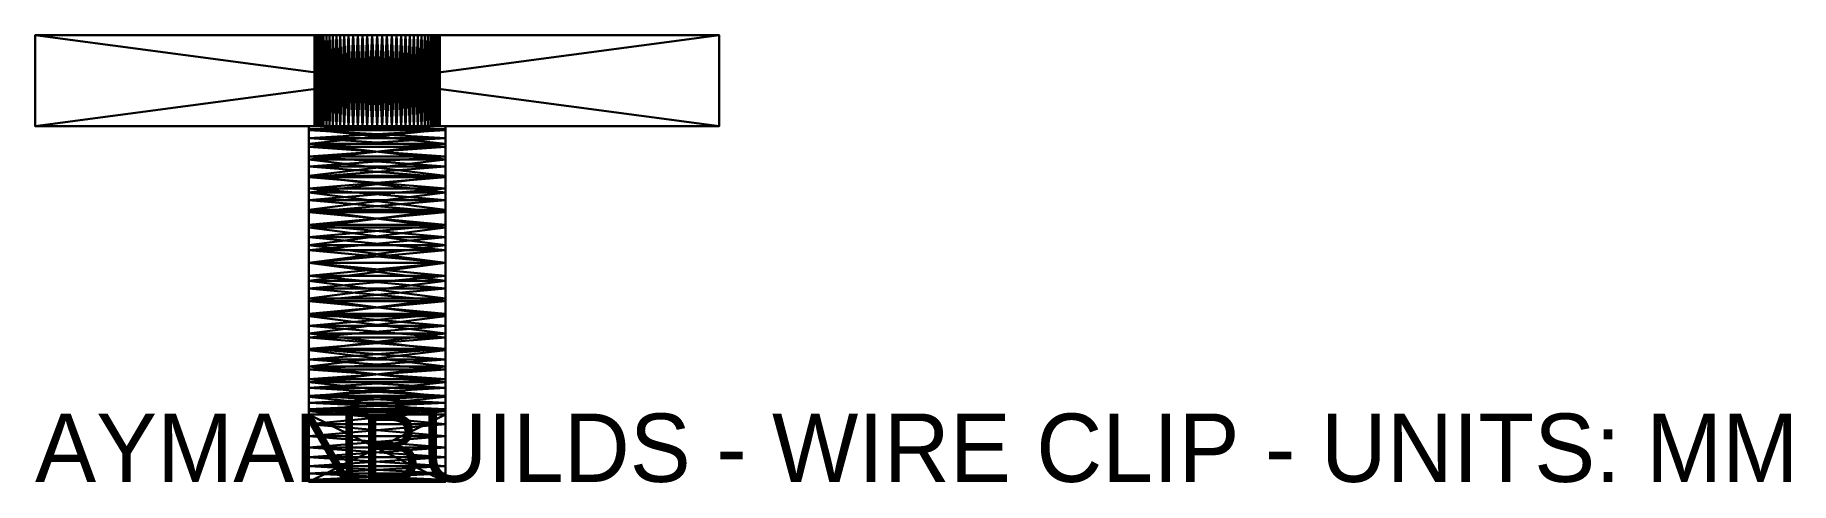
# Model space of a CAD drawing. Header units: millimetres. Extents: x -15 to 62, y -19.6 to 0.
import ezdxf

# ---------------------------------------------------------------- set-up
doc = ezdxf.new("R2010")
doc.units = ezdxf.units.MM
doc.layers.add('INFO', color=4, linetype='Continuous')
doc.layers.add('MODEL_3D', color=7, linetype='Continuous')

msp = doc.modelspace()

# ---------------------------------------------------------------- texts
at = {"layer": 'INFO'}
msp.add_text('AYMANBUILDS - WIRE CLIP - UNITS: MM', height=3, dxfattribs=at).set_placement((-15, -19.6065, 30))

# ---------------------------------------------------------------- meshes
at = {"layer": 'MODEL_3D', "color": 7}
mesh = msp.add_polyface(dxfattribs=at)
corners = [(-15, -4, -10), (-15, 0, 22), (-15, 0, -10), (-15, -4, 22), (-1.43687, 0, 14.3448), (-1.24847, 0, 14.4503), (-1.61641, 0, 14.2248), (-1.78598, 0, 14.0911), (-1.94454, 0, 13.9445), (-2.09112, 0, 13.786), (-2.2248, 0, 13.6164), (-2.34476, 0, 13.4369), (-2.45027, 0, 13.2485), (-2.54067, 0, 13.0524), (-2.61541, 0, 12.8498), (-2.67402, 0, 12.642), (-2.71614, 0, 12.4302), (-2.74152, 0, 12.2158), (-2.75, 0, 12), (-2.74152, 0, 11.7842), (-2.71614, 0, 11.5698), (-2.67402, 0, 11.358), (-2.61541, 0, 11.1502), (-2.54067, 0, 10.9476), (-2.45027, 0, 10.7515), (-2.34476, 0, 10.5631), (-2.2248, 0, 10.3836), (-2.09112, 0, 10.214), (-1.94454, 0, 10.0555), (-1.78598, 0, 9.90888), (-1.43687, 0, 9.65524), (-1.61641, 0, 9.7752), (-1.61641, -4, 14.2248), (-1.43687, -4, 14.3448), (-1.78598, -4, 14.0911), (-1.94454, -4, 13.9445), (-2.09112, -4, 13.786), (-2.2248, -4, 13.6164), (-2.34476, -4, 13.4369), (-2.45027, -4, 13.2485), (-2.54067, -4, 13.0524), (-2.61541, -4, 12.8498), (-2.67402, -4, 12.642), (-2.71614, -4, 12.4302), (-2.74152, -4, 12.2158), (-2.75, -4, 12), (-2.74152, -4, 11.7842), (-3, -4, 7.99388), (-3, -4, 3.97003), (-3, -4, -3.97003), (-3, -4, -7.99388)]
mesh.append_faces([[corners[k] for k in face] for face in [(0, 1, 2), (1, 0, 3), (4, 1, 5), (6, 1, 4), (7, 1, 6), (8, 1, 7), (9, 1, 8), (10, 1, 9), (11, 1, 10), (12, 1, 11), (13, 1, 12), (14, 1, 13), (15, 1, 14), (16, 1, 15), (17, 1, 16), (18, 1, 17), (19, 1, 18), (20, 1, 19), (21, 1, 20), (22, 1, 21), (2, 22, 23), (2, 23, 24), (2, 24, 25), (2, 25, 26), (2, 26, 27), (2, 27, 28), (2, 28, 29), (30, 2, 31), (31, 2, 29), (22, 2, 1), (3, 32, 33), (3, 34, 32), (3, 35, 34), (3, 36, 35), (3, 37, 36), (3, 38, 37), (3, 39, 38), (3, 40, 39), (3, 41, 40), (3, 42, 41), (3, 43, 42), (3, 44, 43), (3, 45, 44), (3, 46, 45), (47, 46, 3), (3, 48, 47), (0, 48, 3), (48, 0, 49), (49, 0, 50)]])
mesh = msp.add_polyface(dxfattribs=at)
corners = [(-3, -4.17508, 4.23205), (-3, -4, 7.99388), (-3, -4, 3.97003), (-3, -4.52508, 4.67603), (-3, -4.90883, 5.09117), (-3, -5.32397, 5.47492), (-3, -5.76795, 5.82492), (-3, -4.12215, 8.09017), (-3, -4.77501, 8.5264), (-3, -5.76795, -5.82492), (-3, -4, -7.99388), (-3, -4.12215, -8.09017), (-3, -4.17508, -4.23205), (-3, -4, -3.97003), (-3, -4.52508, -4.67603), (-3, -4.77501, -8.5264), (-3, -4.90883, -5.09117), (-3, -5.32397, -5.47492), (15, -4, 22), (-15, 0, 22), (-15, -4, 22), (15, 0, -10), (-15, -4, -10), (-15, 0, -10), (-0.215762, 0, 14.7415), (0, 0, 14.75), (-0.430194, 0, 14.7161), (-0.641974, 0, 14.674), (-0.849796, 0, 14.6154), (-1.05238, 0, 14.5407), (-1.24847, 0, 14.4503), (0, 0, 9.25), (-0.215762, 0, 9.25848), (-0.430194, 0, 9.28386), (-0.641974, 0, 9.32598), (-0.849796, 0, 9.38459), (-1.05238, 0, 9.45933), (-1.24847, 0, 9.54973), (-1.43687, 0, 9.65524), (-0.215762, -4, 14.7415), (0, -4, 14.75), (-0.430194, -4, 14.7161), (-0.641974, -4, 14.674), (-0.849796, -4, 14.6154), (-1.05238, -4, 14.5407), (-1.24847, -4, 14.4503), (-1.43687, -4, 14.3448), (-2.74152, -4, 11.7842), (-2.71614, -4, 11.5698), (-2.67402, -4, 11.358), (-2.61541, -4, 11.1502), (-2.54067, -4, 10.9476), (3, -4, -7.99388), (-2.71614, 0, 12.4302), (-2.67402, -4, 12.642), (-2.71614, -4, 12.4302), (-2.71614, 0, 11.5698), (-2.74152, 0, 11.7842), (-2.74152, 0, 12.2158), (-2.74152, -4, 12.2158), (-2.75, -4, 12), (-2.75, 0, 12), (-2.67402, 0, 11.358)]
mesh.append_faces([[corners[k] for k in face] for face in [(0, 1, 2), (3, 1, 0), (4, 1, 3), (5, 1, 4), (1, 6, 7), (7, 6, 8), (9, 10, 11), (10, 12, 13), (10, 14, 12), (9, 11, 15), (10, 16, 14), (10, 17, 16), (10, 9, 17), (18, 19, 20), (21, 22, 23), (24, 19, 25), (26, 19, 24), (27, 19, 26), (28, 19, 27), (29, 19, 28), (30, 19, 29), (31, 23, 32), (32, 23, 33), (33, 23, 34), (34, 23, 35), (35, 23, 36), (36, 23, 37), (37, 23, 38), (20, 39, 40), (20, 41, 39), (20, 42, 41), (20, 43, 42), (20, 44, 43), (20, 45, 44), (20, 46, 45), (47, 1, 48), (48, 1, 49), (49, 1, 50), (50, 1, 51), (10, 22, 52), (53, 54, 55), (47, 56, 57), (56, 47, 48), (55, 58, 53), (58, 55, 59), (60, 57, 61), (57, 60, 47), (48, 62, 56), (59, 61, 58), (61, 59, 60)]])
mesh = msp.add_polyface(dxfattribs=at)
corners = [(15, 0, 22), (0, 0, 14.75), (-15, 0, 22), (-15, 0, -10), (0, 0, 9.25), (15, 0, -10), (-2.67402, -4, 12.642), (-2.71614, 0, 12.4302), (-2.67402, 0, 12.642), (-1.61641, 0, 9.7752), (-1.43687, -4, 9.65524), (-1.43687, 0, 9.65524), (-2.2248, -4, 10.3836), (-2.09112, 0, 10.214), (-2.2248, 0, 10.3836), (-2.45027, -4, 10.7515), (-2.34476, 0, 10.5631), (-2.45027, 0, 10.7515), (-1.24847, -4, 9.54973), (-1.24847, 0, 9.54973), (-2.61541, -4, 11.1502), (-2.54067, 0, 10.9476), (-2.61541, 0, 11.1502), (-0.215762, -4, 14.7415), (-0.215762, 0, 14.7415), (-2.67402, -4, 11.358), (-2.67402, 0, 11.358), (-1.78598, 0, 14.0911), (-1.94454, -4, 13.9445), (-1.94454, 0, 13.9445), (-1.05238, 0, 14.5407), (-1.24847, -4, 14.4503), (-1.24847, 0, 14.4503), (-0.641974, 0, 14.674), (-0.849796, -4, 14.6154), (-0.849796, 0, 14.6154), (-2.09112, -4, 13.786), (-2.2248, 0, 13.6164), (-2.09112, 0, 13.786), (-2.2248, -4, 13.6164), (-2.34476, 0, 13.4369), (-0.430194, 0, 14.7161), (-0.641974, -4, 14.674), (-2.61541, -4, 12.8498), (-2.61541, 0, 12.8498), (-0.641974, 0, 9.32598), (-0.430194, -4, 9.28386), (-0.430194, 0, 9.28386), (-1.61641, 0, 14.2248), (-1.78598, -4, 14.0911), (-2.54067, -4, 13.0524), (-2.54067, 0, 13.0524), (-2.54067, -4, 10.9476), (-1.43687, -4, 14.3448), (-1.43687, 0, 14.3448), (-0.430194, -4, 14.7161), (-1.94454, 0, 10.0555), (-1.78598, -4, 9.90888), (-1.78598, 0, 9.90888), (-2.09112, -4, 10.214), (-1.94454, -4, 10.0555), (-2.71614, -4, 11.5698), (-1.05238, -4, 14.5407), (-1.61641, -4, 14.2248), (-2.34476, -4, 13.4369), (-2.45027, 0, 13.2485), (-2.45027, -4, 13.2485), (-0.215762, 0, 9.25848), (0, -4, 9.25), (-0.215762, -4, 9.25848), (-1.61641, -4, 9.7752), (-1.05238, -4, 9.45933), (-1.05238, 0, 9.45933), (-0.849796, 0, 9.38459), (-0.641974, -4, 9.32598), (-0.849796, -4, 9.38459), (-2.34476, -4, 10.5631)]
mesh.append_faces([[corners[k] for k in face] for face in [(0, 1, 2), (3, 4, 5), (6, 7, 8), (9, 10, 11), (12, 13, 14), (15, 16, 17), (11, 18, 19), (20, 21, 22), (1, 23, 24), (25, 22, 26), (27, 28, 29), (30, 31, 32), (33, 34, 35), (36, 37, 38), (39, 40, 37), (41, 42, 33), (43, 8, 44), (45, 46, 47), (28, 38, 29), (48, 49, 27), (50, 44, 51), (52, 17, 21), (32, 53, 54), (24, 55, 41), (56, 57, 58), (59, 56, 13), (56, 59, 60), (26, 61, 25), (62, 35, 34), (35, 62, 30), (63, 54, 53), (54, 63, 48), (64, 65, 40), (65, 64, 66), (66, 51, 65), (51, 66, 50), (67, 68, 4), (68, 67, 69), (58, 70, 9), (70, 58, 57), (19, 71, 72), (71, 19, 18), (73, 74, 45), (74, 73, 75), (76, 14, 16), (14, 76, 12), (47, 69, 67), (69, 47, 46), (72, 75, 73), (75, 72, 71)]])
mesh = msp.add_polyface(dxfattribs=at)
corners = [(-3, -4.77501, 8.5264), (3, -5.46009, 8.91006), (3, -4.77501, 8.5264), (-3, -4.77501, -8.5264), (3, -4.12215, -8.09017), (3, -4.77501, -8.5264), (-3, -4.12215, -8.09017), (3, -4, -7.99388), (-3, -4, 7.99388), (3, -4.12215, 8.09017), (3, -4, 7.99388), (-3, -4.12215, 8.09017), (3, -4.52508, -4.67603), (-3, -4.90883, -5.09117), (3, -4.90883, -5.09117), (3, -4, -3.97003), (-3, -4.17508, -4.23205), (3, -4.17508, -4.23205), (-3, -4.52508, -4.67603), (3, -4.52508, 4.67603), (-3, -4.17508, 4.23205), (3, -4.17508, 4.23205), (3, -4.90883, 5.09117), (-3, -4.52508, 4.67603), (-3, -4, 3.97003), (3, -4, 3.97003), (-15, -4, 22), (0, -4, 14.75), (15, -4, 22), (2.54067, -4, 10.9476), (2.45027, -4, 10.7515), (2.34476, -4, 10.5631), (2.2248, -4, 10.3836), (2.09112, -4, 10.214), (1.94454, -4, 10.0555), (1.78598, -4, 9.90888), (0, -4, 9.25), (0.215762, -4, 9.25848), (0.430194, -4, 9.28386), (0.641974, -4, 9.32598), (0.849796, -4, 9.38459), (1.05238, -4, 9.45933), (1.24847, -4, 9.54973), (1.43687, -4, 9.65524), (1.61641, -4, 9.7752), (-3, -4, -3.97003), (15, -4, -10), (-15, -4, -10), (2.67402, 0, 12.642), (2.71614, -4, 12.4302), (2.67402, -4, 12.642), (2.45027, 0, 13.2485), (2.54067, -4, 13.0524), (2.45027, -4, 13.2485), (2.34476, 0, 13.4369), (2.34476, -4, 13.4369), (0, 0, 9.25), (1.24847, -4, 14.4503), (1.43687, 0, 14.3448), (1.43687, -4, 14.3448), (0.849796, 0, 9.38459), (0.430194, -4, 14.7161), (0.641974, 0, 14.674), (0.641974, -4, 14.674), (2.2248, 0, 10.3836), (2.09112, 0, 13.786), (2.2248, -4, 13.6164), (2.09112, -4, 13.786), (0.849796, 0, 14.6154), (0.849796, -4, 14.6154), (0.430194, 0, 9.28386), (2.61541, 0, 12.8498), (2.61541, -4, 12.8498), (2.54067, 0, 13.0524), (1.78598, -4, 14.0911), (1.94454, 0, 13.9445), (1.94454, -4, 13.9445), (2.67402, 0, 11.358), (2.61541, -4, 11.1502), (2.67402, -4, 11.358), (2.61541, 0, 11.1502), (1.05238, 0, 14.5407), (1.05238, -4, 14.5407), (2.54067, 0, 10.9476), (1.24847, 0, 14.4503)]
mesh.append_faces([[corners[k] for k in face] for face in [(0, 1, 2), (3, 4, 5), (6, 7, 4), (8, 9, 10), (11, 2, 9), (12, 13, 14), (15, 16, 17), (17, 18, 12), (19, 20, 21), (22, 23, 19), (21, 24, 25), (26, 27, 28), (10, 29, 30), (10, 30, 31), (10, 31, 32), (10, 32, 33), (10, 33, 34), (10, 34, 35), (10, 36, 8), (36, 10, 37), (37, 10, 38), (38, 10, 39), (39, 10, 40), (10, 41, 40), (10, 42, 41), (10, 43, 42), (10, 44, 43), (10, 35, 44), (15, 25, 45), (46, 7, 47), (48, 49, 50), (51, 52, 53), (54, 53, 55), (37, 56, 36), (57, 58, 59), (41, 60, 40), (61, 62, 63), (64, 33, 32), (65, 66, 67), (63, 68, 69), (39, 70, 38), (71, 50, 72), (73, 72, 52), (74, 75, 76), (77, 78, 79), (80, 29, 78), (69, 81, 82), (83, 30, 29), (82, 84, 57)]])
mesh = msp.add_polyface(dxfattribs=at)
corners = [(3, -5.76795, 5.82492), (3, -4, 7.99388), (3, -4.12215, 8.09017), (3, -4.17508, 4.23205), (3, -4, 3.97003), (3, -4.52508, 4.67603), (3, -4.77501, 8.5264), (3, -4.90883, 5.09117), (3, -5.32397, 5.47492), (3, -4.17508, -4.23205), (3, -4, -7.99388), (3, -4, -3.97003), (3, -4.52508, -4.67603), (3, -4.90883, -5.09117), (3, -5.32397, -5.47492), (3, -5.76795, -5.82492), (3, -4.12215, -8.09017), (3, -4.77501, -8.5264), (-15, 0, 22), (15, -4, 22), (15, 0, 22), (-15, -4, -10), (15, 0, -10), (15, -4, -10), (0.215762, 0, 14.7415), (0, 0, 14.75), (0.430194, 0, 14.7161), (0.641974, 0, 14.674), (0.849796, 0, 14.6154), (1.05238, 0, 14.5407), (1.24847, 0, 14.4503), (1.43687, 0, 14.3448), (0.215762, 0, 9.25848), (0, 0, 9.25), (0.430194, 0, 9.28386), (0.641974, 0, 9.32598), (0.849796, 0, 9.38459), (1.05238, 0, 9.45933), (1.24847, 0, 9.54973), (0.215762, -4, 14.7415), (0, -4, 14.75), (0.430194, -4, 14.7161), (0.641974, -4, 14.674), (0.849796, -4, 14.6154), (1.05238, -4, 14.5407), (1.24847, -4, 14.4503), (2.74152, -4, 11.7842), (2.71614, -4, 11.5698), (2.67402, -4, 11.358), (2.61541, -4, 11.1502), (2.54067, -4, 10.9476), (2.74152, -4, 12.2158), (2.71614, 0, 12.4302), (2.74152, 0, 12.2158), (2.71614, -4, 12.4302), (2.75, -4, 12), (2.75, 0, 12), (2.67402, 0, 12.642), (2.74152, 0, 11.7842), (2.71614, 0, 11.5698), (2.67402, 0, 11.358)]
mesh.append_faces([[corners[k] for k in face] for face in [(0, 1, 2), (1, 3, 4), (1, 5, 3), (0, 2, 6), (1, 7, 5), (1, 8, 7), (9, 10, 11), (12, 10, 9), (13, 10, 12), (14, 10, 13), (15, 10, 14), (10, 15, 16), (16, 15, 17), (18, 19, 20), (21, 22, 23), (20, 24, 25), (20, 26, 24), (20, 27, 26), (20, 28, 27), (20, 29, 28), (20, 30, 29), (20, 31, 30), (32, 22, 33), (34, 22, 32), (35, 22, 34), (36, 22, 35), (37, 22, 36), (38, 22, 37), (39, 19, 40), (41, 19, 39), (42, 19, 41), (43, 19, 42), (44, 19, 43), (45, 19, 44), (1, 46, 47), (1, 47, 48), (1, 48, 49), (1, 49, 50), (51, 52, 53), (52, 51, 54), (55, 53, 56), (53, 55, 51), (54, 57, 52), (47, 58, 59), (58, 47, 46), (48, 59, 60), (59, 48, 47), (46, 56, 58), (56, 46, 55)]])
mesh = msp.add_polyface(dxfattribs=at)
corners = [(3, -4.77501, -8.5264), (-3, -5.46009, -8.91006), (-3, -4.77501, -8.5264), (3, -4.12215, -8.09017), (-3, -4.12215, -8.09017), (3, -4, -7.99388), (-3, -4, -7.99388), (3, -4.12215, 8.09017), (-3, -4, 7.99388), (-3, -4.12215, 8.09017), (3, -4.77501, 8.5264), (-3, -4.77501, 8.5264), (-3, -4.90883, -5.09117), (3, -4.52508, -4.67603), (-3, -4.52508, -4.67603), (-3, -4.17508, -4.23205), (3, -4, -3.97003), (-3, -4, -3.97003), (3, -4.17508, -4.23205), (-3, -4.17508, 4.23205), (3, -4.52508, 4.67603), (-3, -4.52508, 4.67603), (3, -4.90883, 5.09117), (-3, -4.90883, 5.09117), (-3, -4, 3.97003), (3, -4.17508, 4.23205), (-2.54067, -4, 10.9476), (-2.45027, -4, 10.7515), (-2.34476, -4, 10.5631), (-2.2248, -4, 10.3836), (-2.09112, -4, 10.214), (-1.94454, -4, 10.0555), (-0.215762, -4, 9.25848), (0, -4, 9.25), (-0.430194, -4, 9.28386), (-0.641974, -4, 9.32598), (-0.849796, -4, 9.38459), (-1.05238, -4, 9.45933), (-1.24847, -4, 9.54973), (-1.43687, -4, 9.65524), (-1.61641, -4, 9.7752), (-1.78598, -4, 9.90888), (3, -4, 3.97003), (-1.61641, 0, 9.7752), (-2.09112, 0, 10.214), (-2.34476, 0, 10.5631), (-1.43687, 0, 9.65524), (-2.54067, 0, 10.9476), (-2.61541, -4, 11.1502), (-0.215762, -4, 14.7415), (0, 0, 14.75), (0, -4, 14.75), (-2.61541, 0, 11.1502), (-2.67402, -4, 11.358), (-1.94454, -4, 13.9445), (-1.78598, 0, 14.0911), (-1.78598, -4, 14.0911), (-1.24847, -4, 14.4503), (-1.05238, 0, 14.5407), (-1.05238, -4, 14.5407), (-0.849796, -4, 14.6154), (-0.641974, 0, 14.674), (-0.641974, -4, 14.674), (-2.2248, 0, 13.6164), (-2.09112, -4, 13.786), (-2.2248, -4, 13.6164), (-2.34476, 0, 13.4369), (-2.34476, -4, 13.4369), (-0.430194, 0, 14.7161), (-0.430194, -4, 14.7161), (-2.67402, 0, 12.642), (-2.61541, -4, 12.8498), (-2.67402, -4, 12.642), (-0.641974, 0, 9.32598), (-2.09112, 0, 13.786), (-1.61641, 0, 14.2248), (-1.61641, -4, 14.2248), (-2.61541, 0, 12.8498), (-2.54067, -4, 13.0524), (-2.45027, 0, 10.7515), (-1.43687, -4, 14.3448), (-1.24847, 0, 14.4503), (-0.215762, 0, 14.7415), (-1.94454, 0, 10.0555)]
mesh.append_faces([[corners[k] for k in face] for face in [(0, 1, 2), (3, 2, 4), (5, 4, 6), (7, 8, 9), (10, 9, 11), (12, 13, 14), (15, 16, 17), (14, 18, 15), (19, 20, 21), (21, 22, 23), (24, 25, 19), (26, 8, 27), (27, 8, 28), (28, 8, 29), (29, 8, 30), (30, 8, 31), (32, 8, 33), (34, 8, 32), (35, 8, 34), (36, 8, 35), (37, 8, 36), (38, 8, 37), (39, 8, 38), (40, 8, 39), (41, 8, 40), (31, 8, 41), (24, 17, 42), (39, 43, 40), (44, 29, 30), (45, 27, 28), (38, 46, 39), (47, 48, 26), (49, 50, 51), (52, 53, 48), (54, 55, 56), (57, 58, 59), (60, 61, 62), (63, 64, 65), (66, 65, 67), (62, 68, 69), (70, 71, 72), (34, 73, 35), (74, 54, 64), (56, 75, 76), (77, 78, 71), (79, 26, 27), (80, 81, 57), (69, 82, 49), (41, 83, 31)]])
mesh = msp.add_polyface(dxfattribs=at)
corners = [(2.54067, -4, 13.0524), (2.45027, 0, 13.2485), (2.54067, 0, 13.0524), (2.45027, -4, 13.2485), (2.34476, 0, 13.4369), (0, 0, 9.25), (0.215762, -4, 9.25848), (0.215762, 0, 9.25848), (1.43687, 0, 14.3448), (1.24847, -4, 14.4503), (1.24847, 0, 14.4503), (0.849796, 0, 9.38459), (1.05238, -4, 9.45933), (1.05238, 0, 9.45933), (0.641974, 0, 14.674), (0.430194, -4, 14.7161), (0.430194, 0, 14.7161), (2.09112, -4, 10.214), (2.2248, 0, 10.3836), (2.09112, 0, 10.214), (2.2248, -4, 13.6164), (2.09112, 0, 13.786), (2.2248, 0, 13.6164), (0.849796, 0, 14.6154), (0.641974, -4, 14.674), (0.430194, 0, 9.28386), (0.641974, -4, 9.32598), (0.641974, 0, 9.32598), (2.67402, -4, 12.642), (2.61541, 0, 12.8498), (2.67402, 0, 12.642), (2.61541, -4, 12.8498), (1.94454, 0, 13.9445), (1.78598, -4, 14.0911), (1.78598, 0, 14.0911), (2.61541, -4, 11.1502), (2.67402, 0, 11.358), (2.61541, 0, 11.1502), (2.54067, -4, 10.9476), (2.54067, 0, 10.9476), (1.05238, 0, 14.5407), (0.849796, -4, 14.6154), (2.45027, -4, 10.7515), (2.45027, 0, 10.7515), (1.05238, -4, 14.5407), (2.34476, -4, 13.4369), (1.61641, 0, 9.7752), (1.78598, -4, 9.90888), (1.78598, 0, 9.90888), (1.61641, -4, 9.7752), (2.2248, -4, 10.3836), (2.34476, 0, 10.5631), (2.34476, -4, 10.5631), (1.61641, -4, 14.2248), (1.61641, 0, 14.2248), (0.430194, -4, 9.28386), (1.43687, -4, 14.3448), (2.09112, -4, 13.786), (1.94454, -4, 13.9445), (1.94454, -4, 10.0555), (1.94454, 0, 10.0555), (1.24847, 0, 9.54973), (1.43687, -4, 9.65524), (1.43687, 0, 9.65524), (1.24847, -4, 9.54973), (0.849796, -4, 9.38459), (0, -4, 14.75), (0.215762, 0, 14.7415), (0.215762, -4, 14.7415), (0, 0, 14.75)]
mesh.append_faces([[corners[k] for k in face] for face in [(0, 1, 2), (3, 4, 1), (5, 6, 7), (8, 9, 10), (11, 12, 13), (14, 15, 16), (17, 18, 19), (20, 21, 22), (23, 24, 14), (25, 26, 27), (28, 29, 30), (31, 2, 29), (32, 33, 34), (35, 36, 37), (38, 37, 39), (40, 41, 23), (42, 39, 43), (10, 44, 40), (45, 22, 4), (22, 45, 20), (46, 47, 48), (47, 46, 49), (50, 51, 18), (51, 50, 52), (53, 34, 33), (34, 53, 54), (7, 55, 25), (55, 7, 6), (56, 54, 53), (54, 56, 8), (57, 32, 21), (32, 57, 58), (48, 59, 60), (59, 48, 47), (59, 19, 60), (19, 59, 17), (61, 62, 63), (62, 61, 64), (27, 65, 11), (65, 27, 26), (66, 67, 68), (67, 66, 69), (68, 16, 15), (16, 68, 67), (63, 49, 46), (49, 63, 62), (52, 43, 51), (43, 52, 42), (13, 64, 61), (64, 13, 12)]])
mesh = msp.add_polyface(dxfattribs=at)
corners = [(15, -4, 22), (15, 0, -10), (15, 0, 22), (15, -4, -10), (1.61641, 0, 14.2248), (1.43687, 0, 14.3448), (1.78598, 0, 14.0911), (1.94454, 0, 13.9445), (2.09112, 0, 13.786), (2.2248, 0, 13.6164), (2.34476, 0, 13.4369), (2.45027, 0, 13.2485), (2.54067, 0, 13.0524), (2.61541, 0, 12.8498), (2.67402, 0, 12.642), (2.71614, 0, 12.4302), (2.74152, 0, 12.2158), (2.75, 0, 12), (2.74152, 0, 11.7842), (2.71614, 0, 11.5698), (2.67402, 0, 11.358), (2.61541, 0, 11.1502), (2.54067, 0, 10.9476), (2.45027, 0, 10.7515), (2.34476, 0, 10.5631), (2.2248, 0, 10.3836), (2.09112, 0, 10.214), (1.94454, 0, 10.0555), (1.43687, 0, 9.65524), (1.24847, 0, 9.54973), (1.61641, 0, 9.7752), (1.78598, 0, 9.90888), (1.43687, -4, 14.3448), (1.24847, -4, 14.4503), (1.61641, -4, 14.2248), (1.78598, -4, 14.0911), (1.94454, -4, 13.9445), (2.09112, -4, 13.786), (2.2248, -4, 13.6164), (2.34476, -4, 13.4369), (2.45027, -4, 13.2485), (2.54067, -4, 13.0524), (2.61541, -4, 12.8498), (2.67402, -4, 12.642), (2.71614, -4, 12.4302), (2.74152, -4, 12.2158), (2.75, -4, 12), (2.74152, -4, 11.7842), (3, -4, 7.99388), (3, -4, 3.97003), (3, -4, -3.97003), (3, -4, -7.99388)]
mesh.append_faces([[corners[k] for k in face] for face in [(0, 1, 2), (1, 0, 3), (2, 4, 5), (2, 6, 4), (2, 7, 6), (2, 8, 7), (2, 9, 8), (2, 10, 9), (2, 11, 10), (2, 12, 11), (2, 13, 12), (2, 14, 13), (2, 15, 14), (2, 16, 15), (2, 17, 16), (2, 18, 17), (2, 19, 18), (2, 20, 19), (2, 21, 20), (1, 21, 2), (21, 1, 22), (22, 1, 23), (23, 1, 24), (24, 1, 25), (25, 1, 26), (26, 1, 27), (28, 1, 29), (30, 1, 28), (31, 1, 30), (27, 1, 31), (32, 0, 33), (34, 0, 32), (35, 0, 34), (36, 0, 35), (37, 0, 36), (38, 0, 37), (39, 0, 38), (40, 0, 39), (41, 0, 40), (42, 0, 41), (43, 0, 42), (44, 0, 43), (45, 0, 44), (46, 0, 45), (47, 0, 46), (47, 48, 0), (49, 0, 48), (3, 49, 50), (3, 50, 51), (49, 3, 0)]])
mesh = msp.add_polyface(dxfattribs=at)
corners = [(3, -7.66555, -9.7237), (-3, -8.43565, -9.87688), (-3, -7.66555, -9.7237), (3, -5.46009, 8.91006), (-3, -4.77501, 8.5264), (-3, -5.46009, 8.91006), (3, -6.90983, -9.51056), (-3, -6.90983, -9.51056), (3, -7.66555, 9.7237), (-3, -6.90983, 9.51056), (-3, -7.66555, 9.7237), (3, -5.46009, -8.91006), (-3, -6.17317, -9.2388), (-3, -5.46009, -8.91006), (3, -8.43565, -9.87688), (-3, -9.21541, -9.96917), (3, -6.17317, -9.2388), (3, -8.43565, 9.87688), (-3, -8.43565, 9.87688), (-3, -5.76795, 5.82492), (-3, -4, 7.99388), (-3, -5.32397, 5.47492), (-3, -6.23801, 6.13901), (-3, -6.73127, 6.41525), (-3, -6.17317, 9.2388), (-3, -7.24468, 6.65193), (-3, -7.77508, 6.84761), (-3, -8.31919, 7.00106), (-3, -8.87367, 7.11136), (-3, -6.23801, -6.13901), (-3, -4.77501, -8.5264), (-3, -6.73127, -6.41525), (-3, -5.76795, -5.82492), (-3, -7.24468, -6.65193), (-3, -7.77508, -6.84761), (-3, -8.31919, -7.00106), (-3, -8.87367, -7.11136), (3, -6.90983, 9.51056), (3, -6.17317, 9.2388), (3, -5.32397, -5.47492), (-3, -4.90883, -5.09117), (-3, -5.32397, -5.47492), (3, -8.87367, -7.11136), (3, -8.31919, -7.00106), (3, -7.77508, 6.84761), (3, -5.76795, 5.82492), (3, -8.31919, 7.00106), (3, -6.73127, -6.41525), (3, -6.23801, -6.13901), (3, -5.76795, -5.82492), (3, -4.90883, 5.09117), (-3, -4.90883, 5.09117), (3, -5.32397, 5.47492), (3, -7.24468, 6.65193), (3, -7.24468, -6.65193), (3, -6.73127, 6.41525), (3, -7.77508, -6.84761), (3, -6.23801, 6.13901)]
mesh.append_faces([[corners[k] for k in face] for face in [(0, 1, 2), (3, 4, 5), (6, 2, 7), (8, 9, 10), (11, 12, 13), (14, 15, 1), (16, 7, 12), (17, 10, 18), (19, 20, 21), (22, 4, 19), (4, 22, 5), (23, 5, 22), (5, 23, 24), (25, 24, 23), (24, 25, 9), (26, 9, 25), (9, 26, 10), (27, 10, 26), (27, 18, 10), (28, 18, 27), (29, 30, 13), (31, 13, 12), (30, 29, 32), (13, 31, 29), (33, 12, 7), (12, 33, 31), (34, 7, 2), (7, 34, 33), (2, 35, 34), (1, 35, 2), (1, 36, 35), (15, 36, 1), (37, 24, 9), (38, 5, 24), (39, 40, 41), (42, 35, 36), (43, 34, 35), (44, 27, 26), (45, 22, 19), (46, 28, 27), (47, 29, 31), (48, 32, 29), (49, 41, 32), (50, 21, 51), (52, 19, 21), (53, 26, 25), (54, 31, 33), (55, 25, 23), (56, 33, 34), (57, 23, 22)]])
mesh = msp.add_polyface(dxfattribs=at)
corners = [(-3, -8.43565, -9.87688), (3, -7.66555, -9.7237), (3, -8.43565, -9.87688), (-3, -7.66555, -9.7237), (3, -6.90983, -9.51056), (-3, -6.90983, 9.51056), (3, -7.66555, 9.7237), (3, -6.90983, 9.51056), (-3, -6.17317, -9.2388), (3, -5.46009, -8.91006), (3, -6.17317, -9.2388), (-3, -6.90983, -9.51056), (-3, -5.46009, -8.91006), (3, -4.77501, -8.5264), (-3, -8.43565, 9.87688), (3, -9.21541, 9.96917), (3, -8.43565, 9.87688), (-3, -7.66555, 9.7237), (-3, -6.17317, 9.2388), (3, -6.17317, 9.2388), (-3, -5.46009, 8.91006), (3, -5.46009, 8.91006), (3, -6.23801, 6.13901), (3, -4.77501, 8.5264), (3, -4, 7.99388), (3, -5.76795, 5.82492), (3, -5.32397, 5.47492), (3, -6.73127, 6.41525), (3, -7.24468, 6.65193), (3, -7.77508, 6.84761), (3, -8.31919, 7.00106), (3, -8.87367, 7.11136), (3, -6.23801, -6.13901), (3, -5.76795, -5.82492), (3, -6.73127, -6.41525), (3, -7.24468, -6.65193), (3, -7.77508, -6.84761), (3, -8.31919, -7.00106), (3, -8.87367, -7.11136), (3, -9.21541, -9.96917), (-3, -4.90883, -5.09117), (3, -5.32397, -5.47492), (3, -4.90883, -5.09117), (-3, -8.31919, -7.00106), (-3, -7.77508, -6.84761), (-3, -8.31919, 7.00106), (-3, -6.23801, 6.13901), (-3, -8.87367, 7.11136), (-3, -6.23801, -6.13901), (-3, -5.76795, -5.82492), (-3, -5.32397, -5.47492), (-3, -5.32397, 5.47492), (3, -4.90883, 5.09117), (-3, -5.76795, 5.82492), (-3, -7.77508, 6.84761), (-3, -6.73127, -6.41525), (-3, -7.24468, 6.65193), (-3, -7.24468, -6.65193), (-3, -6.73127, 6.41525)]
mesh.append_faces([[corners[k] for k in face] for face in [(0, 1, 2), (3, 4, 1), (5, 6, 7), (8, 9, 10), (11, 10, 4), (12, 13, 9), (14, 15, 16), (17, 16, 6), (18, 7, 19), (20, 19, 21), (22, 23, 21), (24, 25, 26), (27, 21, 19), (23, 22, 25), (21, 27, 22), (28, 19, 7), (19, 28, 27), (29, 7, 6), (7, 29, 28), (6, 30, 29), (16, 30, 6), (16, 31, 30), (32, 13, 33), (13, 32, 9), (34, 9, 32), (9, 34, 10), (35, 10, 34), (10, 35, 4), (36, 4, 35), (4, 36, 1), (37, 1, 36), (37, 2, 1), (38, 2, 37), (38, 39, 2), (40, 41, 42), (43, 38, 37), (44, 37, 36), (45, 29, 30), (46, 25, 22), (47, 30, 31), (48, 34, 32), (49, 32, 33), (50, 33, 41), (51, 52, 26), (53, 26, 25), (54, 28, 29), (55, 35, 34), (56, 27, 28), (57, 36, 35), (58, 22, 27)]])
mesh = msp.add_polyface(dxfattribs=at)
corners = [(3, -10, -10), (-3, -10.7846, -9.96917), (-3, -10, -10), (3, -11.5643, 9.87688), (-3, -10.7846, 9.96917), (-3, -11.5643, 9.87688), (3, -9.21541, -9.96917), (-3, -9.21541, -9.96917), (3, -11.5643, -9.87688), (-3, -12.3345, -9.7237), (-3, -11.5643, -9.87688), (3, -9.21541, 9.96917), (-3, -8.43565, 9.87688), (-3, -9.21541, 9.96917), (-3, -8.87367, 7.11136), (-3, -9.43509, 7.1778), (-3, -10, 7.2), (-3, -10, 10), (-3, -10.5649, 7.1778), (-3, -11.1263, 7.11136), (-3, -11.6808, 7.00106), (-3, -12.3345, 9.7237), (-3, -12.2249, 6.84761), (-3, -13.0902, 9.51056), (-3, -12.7553, 6.65193), (-3, -9.43509, -7.1778), (-3, -8.87367, -7.11136), (-3, -10, -7.2), (-3, -10.5649, -7.1778), (-3, -11.1263, -7.11136), (-3, -11.6808, -7.00106), (-3, -12.2249, -6.84761), (-3, -13.0902, -9.51056), (-3, -12.7553, -6.65193), (3, -12.3345, 9.7237), (3, -10.7846, -9.96917), (3, -10, 10), (3, -10.7846, 9.96917), (3, -12.3345, -9.7237), (3, -11.1263, -7.11136), (3, -10, -7.2), (3, -9.43509, -7.1778), (3, -9.43509, 7.1778), (3, -12.2249, -6.84761), (3, -11.6808, -7.00106), (3, -10.5649, -7.1778), (3, -12.2249, 6.84761), (3, -10, 7.2), (3, -11.6808, 7.00106), (3, -11.1263, 7.11136), (3, -10.5649, 7.1778), (3, -12.7553, -6.65193), (3, -8.87367, 7.11136)]
mesh.append_faces([[corners[k] for k in face] for face in [(0, 1, 2), (3, 4, 5), (6, 2, 7), (8, 9, 10), (11, 12, 13), (14, 13, 12), (15, 13, 14), (16, 13, 15), (16, 17, 13), (18, 17, 16), (18, 4, 17), (19, 4, 18), (19, 5, 4), (20, 5, 19), (21, 20, 22), (20, 21, 5), (23, 22, 24), (22, 23, 21), (7, 25, 26), (2, 25, 7), (2, 27, 25), (2, 28, 27), (1, 28, 2), (1, 29, 28), (10, 29, 1), (10, 30, 29), (9, 30, 10), (30, 9, 31), (32, 31, 9), (31, 32, 33), (34, 5, 21), (35, 10, 1), (36, 13, 17), (37, 17, 4), (38, 32, 9), (39, 28, 29), (40, 25, 27), (41, 26, 25), (42, 16, 15), (43, 30, 31), (44, 29, 30), (45, 27, 28), (46, 24, 22), (47, 18, 16), (48, 22, 20), (49, 20, 19), (50, 19, 18), (51, 31, 33), (52, 15, 14)]])
mesh = msp.add_polyface(dxfattribs=at)
corners = [(-3, -10.7846, -9.96917), (3, -10, -10), (3, -10.7846, -9.96917), (-3, -10.7846, 9.96917), (3, -11.5643, 9.87688), (3, -10.7846, 9.96917), (-3, -10, -10), (3, -9.21541, -9.96917), (-3, -12.3345, -9.7237), (3, -11.5643, -9.87688), (3, -12.3345, -9.7237), (-3, -12.3345, 9.7237), (3, -13.0902, 9.51056), (3, -12.3345, 9.7237), (-3, -9.21541, -9.96917), (3, -8.43565, -9.87688), (-3, -11.5643, 9.87688), (-3, -11.5643, -9.87688), (-3, -9.21541, 9.96917), (3, -10, 10), (3, -9.21541, 9.96917), (-3, -10, 10), (3, -8.87367, 7.11136), (3, -8.43565, 9.87688), (3, -9.43509, 7.1778), (3, -10, 7.2), (3, -10.5649, 7.1778), (3, -11.1263, 7.11136), (3, -11.6808, 7.00106), (3, -12.2249, 6.84761), (3, -12.7553, 6.65193), (3, -9.43509, -7.1778), (3, -8.87367, -7.11136), (3, -10, -7.2), (3, -10.5649, -7.1778), (3, -11.1263, -7.11136), (3, -11.6808, -7.00106), (3, -12.2249, -6.84761), (3, -13.0902, -9.51056), (3, -12.7553, -6.65193), (-3, -10.5649, -7.1778), (-3, -9.43509, -7.1778), (-3, -8.87367, -7.11136), (-3, -10, 7.2), (-3, -11.6808, -7.00106), (-3, -11.1263, -7.11136), (-3, -10, -7.2), (-3, -12.7553, 6.65193), (-3, -10.5649, 7.1778), (-3, -12.2249, 6.84761), (-3, -11.6808, 7.00106), (-3, -11.1263, 7.11136), (-3, -12.2249, -6.84761), (-3, -9.43509, 7.1778)]
mesh.append_faces([[corners[k] for k in face] for face in [(0, 1, 2), (3, 4, 5), (6, 7, 1), (8, 9, 10), (11, 12, 13), (14, 15, 7), (16, 13, 4), (17, 2, 9), (18, 19, 20), (21, 5, 19), (20, 22, 23), (20, 24, 22), (19, 24, 20), (19, 25, 24), (19, 26, 25), (5, 26, 19), (5, 27, 26), (4, 27, 5), (4, 28, 27), (13, 28, 4), (28, 13, 29), (12, 29, 13), (29, 12, 30), (31, 7, 32), (33, 7, 31), (33, 1, 7), (34, 1, 33), (34, 2, 1), (35, 2, 34), (35, 9, 2), (36, 9, 35), (10, 36, 37), (36, 10, 9), (38, 37, 39), (37, 38, 10), (40, 35, 34), (41, 33, 31), (42, 31, 32), (43, 24, 25), (44, 37, 36), (45, 36, 35), (46, 34, 33), (47, 29, 30), (48, 25, 26), (49, 28, 29), (50, 27, 28), (51, 26, 27), (52, 39, 37), (53, 22, 24)]])
mesh = msp.add_polyface(dxfattribs=at)
corners = [(3, -15.8779, -8.09017), (-3, -16.4945, -7.60406), (-3, -15.8779, -8.09017), (3, -14.5399, -8.91006), (-3, -15.225, -8.5264), (-3, -14.5399, -8.91006), (3, -14.5399, 8.91006), (-3, -13.8268, 9.2388), (-3, -14.5399, 8.91006), (3, -13.0902, 9.51056), (-3, -12.3345, 9.7237), (-3, -13.0902, 9.51056), (3, -13.8268, -9.2388), (-3, -13.8268, -9.2388), (3, -15.225, 8.5264), (-3, -15.225, 8.5264), (3, -15.8779, 8.09017), (-3, -15.8779, 8.09017), (3, -13.8268, 9.2388), (-3, -12.7553, 6.65193), (-3, -13.2687, 6.41525), (-3, -13.762, 6.13901), (-3, -14.2321, 5.82492), (-3, -14.676, 5.47492), (-3, -16.4945, 7.60406), (-3, -15.0912, 5.09117), (-3, -17.0711, 7.07107), (-3, -15.4749, 4.67603), (-3, -12.7553, -6.65193), (-3, -13.0902, -9.51056), (-3, -13.2687, -6.41525), (-3, -13.762, -6.13901), (-3, -14.2321, -5.82492), (-3, -14.676, -5.47492), (-3, -15.0912, -5.09117), (-3, -17.0711, -7.07107), (-3, -15.4749, -4.67603), (3, -15.225, -8.5264), (3, -13.0902, -9.51056), (-3, -15.8249, -4.23205), (3, -15.4749, -4.67603), (3, -15.0912, -5.09117), (3, -14.2321, 5.82492), (3, -12.7553, 6.65193), (3, -14.2321, -5.82492), (3, -13.2687, -6.41525), (3, -13.762, 6.13901), (3, -13.2687, 6.41525), (3, -14.676, -5.47492), (-3, -15.8249, 4.23205), (3, -16.139, 3.76199), (-3, -16.139, 3.76199), (3, -13.762, -6.13901), (-3, -16.139, -3.76199), (3, -15.8249, -4.23205), (3, -14.676, 5.47492), (3, -15.4749, 4.67603), (3, -15.8249, 4.23205)]
mesh.append_faces([[corners[k] for k in face] for face in [(0, 1, 2), (3, 4, 5), (6, 7, 8), (9, 10, 11), (12, 5, 13), (14, 8, 15), (16, 15, 17), (18, 11, 7), (7, 19, 20), (8, 20, 21), (19, 7, 11), (15, 21, 22), (20, 8, 7), (17, 22, 23), (24, 23, 25), (21, 15, 8), (26, 25, 27), (22, 17, 15), (23, 24, 17), (25, 26, 24), (13, 28, 29), (28, 13, 30), (5, 30, 13), (30, 5, 31), (4, 31, 5), (31, 4, 32), (2, 32, 4), (32, 2, 33), (1, 33, 2), (33, 1, 34), (35, 34, 1), (34, 35, 36), (37, 2, 4), (38, 13, 29), (39, 40, 36), (36, 41, 34), (41, 33, 34), (42, 23, 22), (43, 20, 19), (44, 31, 32), (45, 28, 30), (46, 22, 21), (47, 21, 20), (48, 32, 33), (49, 50, 51), (52, 30, 31), (53, 54, 39), (55, 25, 23), (25, 56, 27), (27, 57, 49)]])
mesh = msp.add_polyface(dxfattribs=at)
corners = [(-3, -15.8779, 8.09017), (3, -16.4945, 7.60406), (3, -15.8779, 8.09017), (-3, -15.225, -8.5264), (3, -14.5399, -8.91006), (3, -15.225, -8.5264), (-3, -13.8268, 9.2388), (3, -14.5399, 8.91006), (3, -13.8268, 9.2388), (-3, -14.5399, -8.91006), (3, -13.8268, -9.2388), (-3, -14.5399, 8.91006), (3, -15.225, 8.5264), (-3, -15.225, 8.5264), (-3, -13.0902, 9.51056), (3, -13.0902, 9.51056), (-3, -15.8779, -8.09017), (3, -15.8779, -8.09017), (-3, -13.0902, -9.51056), (3, -12.3345, -9.7237), (3, -13.0902, -9.51056), (-3, -13.8268, -9.2388), (3, -12.7553, 6.65193), (3, -13.2687, 6.41525), (3, -13.762, 6.13901), (3, -14.2321, 5.82492), (3, -14.676, 5.47492), (3, -15.0912, 5.09117), (3, -17.0711, 7.07107), (3, -15.4749, 4.67603), (3, -12.7553, -6.65193), (3, -13.2687, -6.41525), (3, -13.762, -6.13901), (3, -14.2321, -5.82492), (3, -14.676, -5.47492), (3, -16.4945, -7.60406), (3, -15.0912, -5.09117), (3, -17.0711, -7.07107), (3, -15.4749, -4.67603), (-3, -15.8249, -4.23205), (3, -15.8249, -4.23205), (-3, -15.4749, -4.67603), (-3, -14.676, -5.47492), (-3, -14.676, 5.47492), (-3, -13.2687, 6.41525), (-3, -13.762, -6.13901), (-3, -12.7553, -6.65193), (-3, -14.2321, 5.82492), (-3, -13.762, 6.13901), (-3, -14.2321, -5.82492), (3, -16.139, 3.76199), (-3, -15.8249, 4.23205), (3, -15.8249, 4.23205), (-3, -13.2687, -6.41525), (-3, -16.139, -3.76199), (3, -16.139, -3.76199), (-3, -15.0912, 5.09117), (-3, -15.4749, 4.67603)]
mesh.append_faces([[corners[k] for k in face] for face in [(0, 1, 2), (3, 4, 5), (6, 7, 8), (9, 10, 4), (11, 12, 7), (13, 2, 12), (14, 8, 15), (16, 5, 17), (18, 19, 20), (21, 20, 10), (8, 22, 15), (22, 8, 23), (7, 23, 8), (23, 7, 24), (12, 24, 7), (24, 12, 25), (2, 25, 12), (25, 2, 26), (1, 26, 2), (26, 1, 27), (28, 27, 1), (27, 28, 29), (10, 30, 31), (4, 31, 32), (30, 10, 20), (5, 32, 33), (31, 4, 10), (17, 33, 34), (35, 34, 36), (32, 5, 4), (37, 36, 38), (33, 17, 5), (34, 35, 17), (36, 37, 35), (38, 39, 40), (36, 41, 38), (42, 36, 34), (43, 25, 26), (44, 22, 23), (45, 33, 32), (46, 31, 30), (47, 24, 25), (48, 23, 24), (49, 34, 33), (50, 51, 52), (53, 32, 31), (40, 54, 55), (56, 26, 27), (29, 56, 27), (52, 57, 29)]])
mesh = msp.add_polyface(dxfattribs=at)
corners = [(-3, -17.6041, 6.49448), (3, -17.0711, 7.07107), (-3, -17.0711, 7.07107), (3, -16.4945, 7.60406), (-3, -15.8779, 8.09017), (-3, -16.4945, 7.60406), (-3, -18.0902, -5.87785), (3, -18.5264, -5.22499), (-3, -18.5264, -5.22499), (-3, -19.5106, 3.09017), (3, -19.2388, 3.82683), (-3, -19.2388, 3.82683), (-3, -18.0902, 5.87785), (3, -17.6041, 6.49448), (-3, -17.6041, -6.49448), (3, -18.0902, -5.87785), (3, -16.4945, -7.60406), (-3, -17.0711, -7.07107), (-3, -16.4945, -7.60406), (-3, -19.5106, -3.09017), (3, -19.6065, -2.75), (-3, -19.6065, -2.75), (3, -17.6041, -6.49448), (3, -18.9101, -4.5399), (-3, -18.9101, -4.5399), (-3, -15.4749, 4.67603), (-3, -15.8249, 4.23205), (-3, -16.139, 3.76199), (-3, -18.5264, 5.22499), (-3, -16.4152, 3.26873), (-3, -18.9101, 4.5399), (-3, -16.6519, 2.75532), (-3, -16.6539, 2.75), (-3, -19.6065, 2.75), (-3, -15.4749, -4.67603), (-3, -15.8249, -4.23205), (-3, -16.139, -3.76199), (-3, -16.4152, -3.26873), (-3, -16.6519, -2.75532), (-3, -19.2388, -3.82683), (-3, -16.6539, -2.75), (3, -19.5106, 3.09017), (3, -19.5106, -3.09017), (3, -18.0902, 5.87785), (3, -19.2388, -3.82683), (3, -18.9101, 4.5399), (3, -18.5264, 5.22499), (3, -16.4152, -3.26873), (3, -16.6519, -2.75532), (3, -16.6539, 2.75), (3, -16.139, -3.76199), (3, -16.4152, 3.26873), (3, -16.6519, 2.75532)]
mesh.append_faces([[corners[k] for k in face] for face in [(0, 1, 2), (3, 4, 5), (6, 7, 8), (9, 10, 11), (1, 5, 2), (12, 13, 0), (14, 15, 6), (16, 17, 18), (19, 20, 21), (17, 22, 14), (8, 23, 24), (0, 25, 26), (12, 26, 27), (28, 27, 29), (30, 29, 31), (11, 31, 32), (25, 0, 2), (26, 12, 0), (27, 28, 12), (29, 30, 28), (31, 11, 30), (32, 9, 11), (9, 32, 33), (14, 34, 17), (34, 14, 35), (6, 35, 14), (35, 6, 36), (8, 36, 6), (36, 8, 37), (24, 37, 8), (37, 24, 38), (39, 38, 24), (38, 39, 40), (19, 40, 39), (40, 19, 21), (33, 41, 9), (39, 42, 19), (28, 43, 12), (24, 44, 39), (11, 45, 30), (30, 46, 28), (38, 47, 37), (40, 48, 38), (31, 49, 32), (37, 50, 36), (27, 51, 29), (29, 52, 31), (49, 33, 32), (20, 40, 21)]])
mesh = msp.add_polyface(dxfattribs=at)
corners = [(3, -17.0711, 7.07107), (-3, -17.6041, 6.49448), (3, -17.6041, 6.49448), (-3, -16.4945, -7.60406), (3, -15.8779, -8.09017), (3, -16.4945, -7.60406), (3, -18.5264, -5.22499), (-3, -18.0902, -5.87785), (3, -18.0902, -5.87785), (3, -19.2388, 3.82683), (-3, -19.5106, 3.09017), (3, -19.5106, 3.09017), (-3, -16.4945, 7.60406), (3, -16.4945, 7.60406), (-3, -18.0902, 5.87785), (3, -18.0902, 5.87785), (-3, -17.6041, -6.49448), (3, -17.6041, -6.49448), (-3, -17.0711, -7.07107), (3, -17.0711, -7.07107), (3, -19.6065, -2.75), (-3, -19.5106, -3.09017), (3, -19.5106, -3.09017), (3, -18.9101, -4.5399), (-3, -18.5264, -5.22499), (-3, -19.6065, 2.75), (3, -19.6065, 2.75), (-3, -19.2388, -3.82683), (3, -19.2388, -3.82683), (-3, -18.5264, 5.22499), (3, -18.5264, 5.22499), (-3, -18.9101, -4.5399), (3, -18.9101, 4.5399), (-3, -19.2388, 3.82683), (-3, -18.9101, 4.5399), (3, -15.4749, 4.67603), (3, -15.8249, 4.23205), (3, -16.139, 3.76199), (3, -16.4152, 3.26873), (3, -16.6519, 2.75532), (3, -16.6539, 2.75), (3, -15.4749, -4.67603), (3, -15.8249, -4.23205), (3, -16.139, -3.76199), (3, -16.4152, -3.26873), (3, -16.6519, -2.75532), (3, -16.6539, -2.75), (-3, -16.6519, -2.75532), (-3, -16.6539, -2.75), (-3, -16.6519, 2.75532), (-3, -16.4152, -3.26873), (-3, -16.139, 3.76199), (-3, -16.4152, 3.26873)]
mesh.append_faces([[corners[k] for k in face] for face in [(0, 1, 2), (3, 4, 5), (6, 7, 8), (9, 10, 11), (12, 0, 13), (2, 14, 15), (8, 16, 17), (18, 5, 19), (20, 21, 22), (17, 18, 19), (23, 24, 6), (11, 25, 26), (22, 27, 28), (15, 29, 30), (28, 31, 23), (32, 33, 9), (30, 34, 32), (2, 35, 0), (35, 2, 36), (15, 36, 2), (36, 15, 37), (30, 37, 15), (37, 30, 38), (32, 38, 30), (38, 32, 39), (9, 39, 32), (39, 9, 40), (11, 40, 9), (40, 11, 26), (17, 41, 42), (8, 42, 43), (6, 43, 44), (23, 44, 45), (28, 45, 46), (41, 17, 19), (42, 8, 17), (43, 6, 8), (44, 23, 6), (45, 28, 23), (46, 22, 28), (22, 46, 20), (44, 47, 45), (45, 48, 46), (40, 49, 39), (43, 50, 44), (38, 51, 37), (39, 52, 38), (25, 40, 26), (48, 20, 46)]])

doc.saveas('drawing.dxf')
